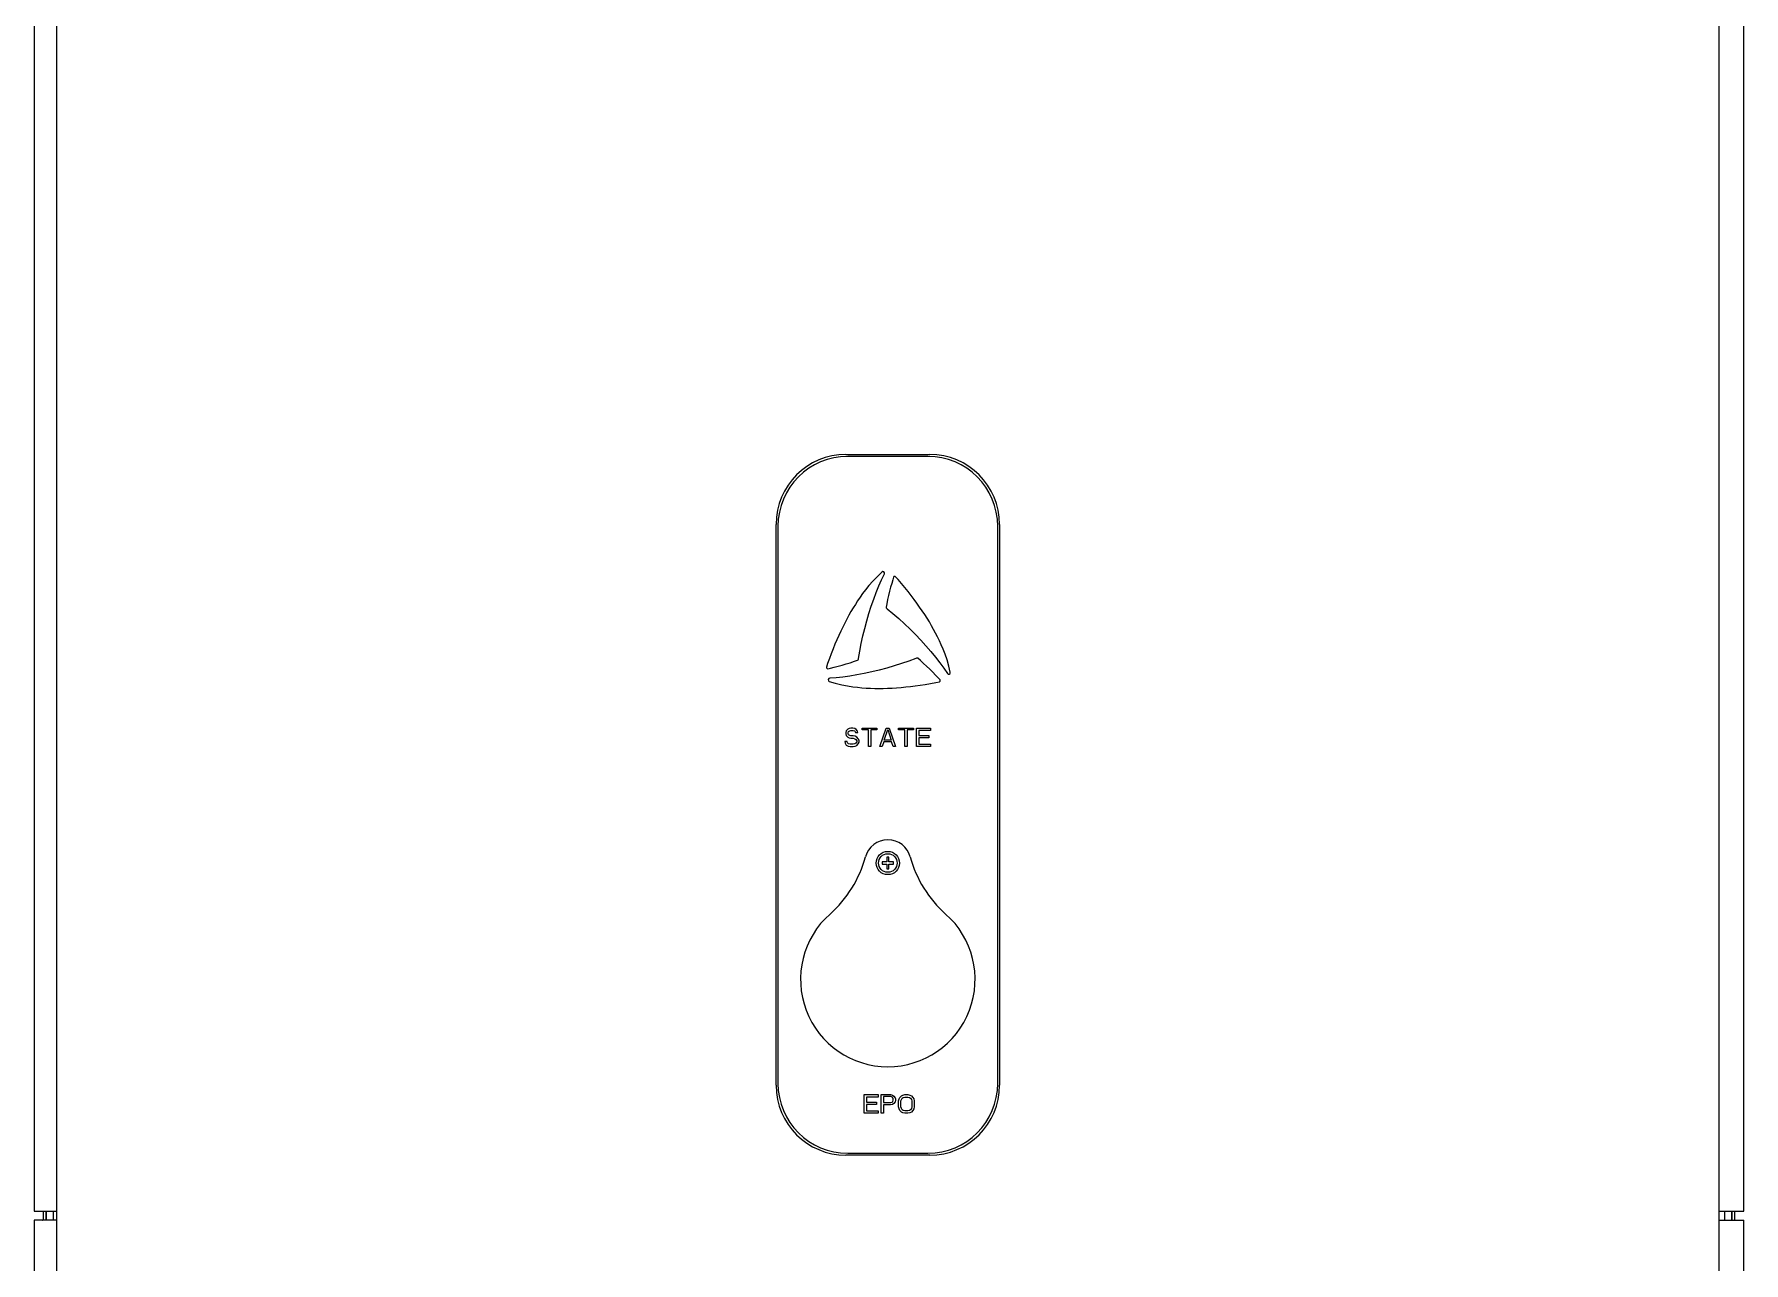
# Model space of a CAD drawing. Header units: millimetres. Extents: x 0 to 87554, y -20854 to 20404.
# Drawn here: x 48970 to 49704, y 16423 to 16951 of the extents above; entities that cross this region are included whole.
import ezdxf

# ---------------------------------------------------------------- set-up
doc = ezdxf.new("R2010")
doc.units = ezdxf.units.MM
doc.layers.get('0').update_dxf_attribs({"lineweight": 15})
for name, color, linetype in [('2401-01089_0', 7, 'Continuous'), ('4208-10637_0', 7, 'Continuous'), ('4208-10658_0', 7, 'Continuous'), ('4212-KH011_041_0', 7, 'Continuous'), ('4212-KH012_041_0', 7, 'Continuous'), ('4215-12653_3_0', 7, 'Continuous'), ('4215-12655_1_0', 7, 'Continuous'), ('4215-12661_1_0', 7, 'Continuous')]:
    doc.layers.add(name, color=color, linetype=linetype)

# ---------------------------------------------------------------- blocks, each defined once
blk = doc.blocks.new('e4tggg')
at = {"layer": '2401-01089_0', "color": 87, "linetype": 'Continuous'}
for p, q in [((186.81, -562.7), (186.81, -563.7)), ((188.81, -562.7), (186.81, -562.7)), ((186.81, -563.7), (188.81, -563.7)), ((188.81, -560.7), (188.81, -562.7)), ((189.81, -560.7), (188.81, -560.7)), ((188.81, -563.7), (188.81, -565.7)), ((189.81, -562.7), (189.81, -560.7)), ((191.81, -562.7), (189.81, -562.7)), ((189.81, -565.7), (189.81, -563.7)), ((189.81, -563.7), (191.81, -563.7)), ((191.81, -563.7), (191.81, -562.7)), ((188.81, -565.7), (189.81, -565.7))]:
    blk.add_line(p, q, dxfattribs=at)
for radius in [5, 4]:
    blk.add_circle((189.31, -563.2), radius, dxfattribs=at)
at = {"layer": '4208-10637_0', "color": 87, "linetype": 'Continuous'}
for centre, radius, start, end in [((189.31, -563.2), 10, 15.03298, 164.96702), ((131.36, -547.64), 50, 311.47146, 344.96702), ((247.26, -547.64), 50, 195.03298, 228.52854), ((189.31, -613.2), 37.5, 131.47146, 48.52854)]:
    blk.add_arc(centre, radius, start, end, dxfattribs=at)
at = {"layer": '4208-10658_0', "color": 87, "linetype": 'Continuous'}
for p, q in [((206.51, -388.5), (172.11, -388.5)), ((142.11, -418.5), (142.11, -657.9)), ((236.51, -657.9), (236.51, -418.5)), ((184.8, -440.04), (182.82, -442.08)), ((186.77, -438.2), (184.8, -440.04)), ((186.65, -441.5), (187.84, -439.02)), ((191.81, -440.37), (191.44, -441.5)), ((193.7, -441.4), (192.66, -440.2)), ((178.48, -447.43), (177.38, -448.99)), ((179.7, -445.8), (178.48, -447.43)), ((181.11, -444.03), (179.7, -445.8)), ((182.82, -442.08), (181.11, -444.03)), ((183.25, -449.84), (184.35, -446.92)), ((184.35, -446.92), (185.49, -444.12)), ((185.49, -444.12), (186.65, -441.5)), ((190.05, -446.48), (189.61, -448.27)), ((190.5, -444.74), (190.05, -446.48)), ((190.98, -443.05), (190.5, -444.74)), ((191.44, -441.5), (190.98, -443.05)), ((195.19, -443.15), (193.7, -441.4)), ((196.62, -444.88), (195.19, -443.15)), ((198, -446.59), (196.62, -444.88)), ((199.32, -448.28), (198, -446.59)), ((173.46, -455.19), (172.55, -456.79)), ((174.39, -453.62), (173.46, -455.19)), ((175.35, -452.07), (174.39, -453.62)), ((176.35, -450.53), (175.35, -452.07)), ((177.38, -448.99), (176.35, -450.53)), ((181.17, -456.04), (182.18, -452.91)), ((182.18, -452.91), (183.25, -449.84)), ((188.82, -451.85), (188.54, -453.29)), ((188.72, -453.78), (189.04, -454.03)), ((189.2, -450.05), (188.82, -451.85)), ((189.04, -454.03), (191.5, -456.05)), ((189.61, -448.27), (189.2, -450.05)), ((200.59, -449.95), (199.32, -448.28)), ((201.8, -451.6), (200.59, -449.95)), ((202.97, -453.23), (201.8, -451.6)), ((204.08, -454.85), (202.97, -453.23)), ((205.15, -456.46), (204.08, -454.85)), ((169.92, -461.84), (169.07, -463.61)), ((170.78, -460.11), (169.92, -461.84)), ((171.65, -458.43), (170.78, -460.11)), ((172.55, -456.79), (171.65, -458.43)), ((178.57, -465.67), (179.37, -462.42)), ((179.37, -462.42), (180.23, -459.22)), ((180.23, -459.22), (181.17, -456.04)), ((191.5, -456.05), (194, -458.2)), ((194, -458.2), (196.43, -460.43)), ((196.43, -460.43), (198.85, -462.75)), ((206.16, -458.06), (205.15, -456.46)), ((207.14, -459.65), (206.16, -458.06)), ((208.07, -461.24), (207.14, -459.65)), ((208.96, -462.84), (208.07, -461.24)), ((166.61, -469.25), (165.81, -471.24)), ((167.42, -467.32), (166.61, -469.25)), ((168.24, -465.44), (167.42, -467.32)), ((169.07, -463.61), (168.24, -465.44)), ((177.24, -472.13), (177.86, -468.9)), ((177.86, -468.9), (178.57, -465.67)), ((198.85, -462.75), (201.19, -465.09)), ((201.19, -465.09), (203.47, -467.49)), ((203.47, -467.49), (205.68, -469.93)), ((205.68, -469.93), (207.81, -472.4)), ((209.82, -464.44), (208.96, -462.84)), ((210.66, -466.07), (209.82, -464.44)), ((211.48, -467.74), (210.66, -466.07)), ((212.28, -469.47), (211.48, -467.74)), ((213.08, -471.34), (212.28, -469.47)), ((164.23, -475.39), (163.46, -477.55)), ((165.02, -473.28), (164.23, -475.39)), ((165.81, -471.24), (165.02, -473.28)), ((171.45, -477.66), (173.2, -477.13)), ((173.2, -477.13), (174.96, -476.55)), ((174.96, -476.55), (176.34, -476.07)), ((176.67, -475.67), (176.73, -475.28)), ((176.73, -475.28), (177.24, -472.13)), ((198.3, -476.44), (195.19, -477.52)), ((201.28, -475.31), (198.3, -476.44)), ((201.66, -475.16), (201.28, -475.31)), ((203.28, -476.21), (202.17, -475.25)), ((204.65, -477.44), (203.28, -476.21)), ((207.81, -472.4), (209.78, -474.8)), ((209.78, -474.8), (211.64, -477.2)), ((211.64, -477.2), (213.33, -479.51)), ((213.9, -473.45), (213.08, -471.34)), ((214.74, -475.91), (213.9, -473.45)), ((215.52, -478.64), (214.74, -475.91)), ((163.46, -477.55), (162.94, -479.05)), ((163.52, -479.71), (164.67, -479.46)), ((167.07, -483.61), (164.33, -483.82)), ((164.67, -479.46), (166.25, -479.09)), ((166.25, -479.09), (167.95, -478.65)), ((169.92, -483.3), (167.07, -483.61)), ((167.95, -478.65), (169.68, -478.18)), ((169.68, -478.18), (171.45, -477.66)), ((172.92, -482.89), (169.92, -483.3)), ((175.99, -482.38), (172.92, -482.89)), ((179.19, -481.78), (175.99, -482.38)), ((182.41, -481.08), (179.19, -481.78)), ((185.63, -480.3), (182.41, -481.08)), ((188.83, -479.46), (185.63, -480.3)), ((192.05, -478.52), (188.83, -479.46)), ((195.19, -477.52), (192.05, -478.52)), ((205.99, -478.69), (204.65, -477.44)), ((207.32, -479.96), (205.99, -478.69)), ((208.6, -481.22), (207.32, -479.96)), ((209.82, -482.48), (208.6, -481.22)), ((210.93, -483.66), (209.82, -482.48)), ((211.73, -484.54), (210.93, -483.66)), ((213.33, -479.51), (214.88, -481.78)), ((216.13, -481.26), (215.52, -478.64)), ((164.15, -485.16), (166.74, -485.94)), ((166.74, -485.94), (169.49, -486.63)), ((169.49, -486.63), (172.03, -487.14)), ((172.03, -487.14), (174.27, -487.48)), ((174.27, -487.48), (176.29, -487.72)), ((176.29, -487.72), (178.19, -487.89)), ((178.19, -487.89), (180.04, -488.02)), ((180.04, -488.02), (181.87, -488.11)), ((181.87, -488.11), (183.7, -488.16)), ((183.7, -488.16), (185.52, -488.19)), ((185.52, -488.19), (187.37, -488.18)), ((187.37, -488.18), (189.23, -488.13)), ((189.23, -488.13), (191.13, -488.05)), ((191.13, -488.05), (193.05, -487.93)), ((193.05, -487.93), (195.01, -487.77)), ((195.01, -487.77), (197.01, -487.58)), ((197.01, -487.58), (199.04, -487.35)), ((199.04, -487.35), (201.12, -487.09)), ((201.12, -487.09), (203.25, -486.79)), ((203.25, -486.79), (205.41, -486.45)), ((205.41, -486.45), (207.63, -486.08)), ((207.63, -486.08), (209.89, -485.67)), ((209.89, -485.67), (211.45, -485.36)), ((171.44, -506.39), (171.27, -507.07)), ((172.1, -505.71), (171.44, -506.39)), ((172.77, -505.37), (172.1, -505.71)), ((172.27, -507.24), (172.44, -506.73)), ((172.44, -506.73), (172.94, -506.39)), ((173.44, -505.2), (172.77, -505.37)), ((172.94, -506.39), (173.44, -506.22)), ((174.27, -505.2), (173.44, -505.2)), ((173.44, -506.22), (174.44, -506.22)), ((175.1, -505.37), (174.27, -505.2)), ((174.44, -506.22), (174.94, -506.39)), ((174.94, -506.39), (175.27, -506.73)), ((175.77, -505.88), (175.1, -505.37)), ((175.27, -506.73), (175.44, -507.07)), ((176.27, -506.56), (175.77, -505.88)), ((176.44, -507.07), (176.27, -506.56)), ((178.27, -506.05), (178.27, -505.2)), ((178.27, -505.2), (184.6, -505.2)), ((180.94, -506.05), (178.27, -506.05)), ((180.94, -513.2), (180.94, -506.05)), ((181.94, -506.05), (181.94, -513.2)), ((184.6, -506.05), (181.94, -506.05)), ((184.6, -505.2), (184.6, -506.05)), ((185.94, -513.2), (188.6, -505.2)), ((187.77, -510.48), (189.27, -505.88)), ((188.6, -505.2), (189.94, -505.2)), ((189.27, -505.88), (190.77, -510.48)), ((189.94, -505.2), (192.6, -513.2)), ((193.94, -506.05), (193.94, -505.2)), ((193.94, -505.2), (200.27, -505.2)), ((196.6, -506.05), (193.94, -506.05)), ((196.6, -513.2), (196.6, -506.05)), ((197.6, -506.05), (197.6, -513.2)), ((200.27, -506.05), (197.6, -506.05)), ((200.27, -505.2), (200.27, -506.05)), ((201.6, -513.2), (201.6, -505.2)), ((201.6, -505.2), (207.6, -505.2)), ((202.6, -506.22), (202.6, -508.43)), ((207.6, -506.22), (202.6, -506.22)), ((207.6, -505.2), (207.6, -506.22)), ((170.77, -510.99), (170.94, -511.67)), ((171.77, -510.99), (170.77, -510.99)), ((170.94, -511.67), (171.44, -512.52)), ((171.27, -507.07), (171.27, -507.75)), ((171.27, -507.75), (171.44, -508.43)), ((171.44, -508.43), (172.1, -509.11)), ((171.44, -512.52), (172.27, -513.03)), ((171.94, -511.5), (171.77, -510.99)), ((172.44, -512.01), (171.94, -511.5)), ((172.1, -509.11), (172.77, -509.46)), ((172.27, -507.58), (172.27, -507.24)), ((172.44, -508.09), (172.27, -507.58)), ((172.27, -513.03), (173.1, -513.2)), ((172.94, -508.43), (172.44, -508.09)), ((173.1, -512.18), (172.44, -512.01)), ((172.77, -509.46), (173.44, -509.63)), ((173.44, -508.6), (172.94, -508.43)), ((174.44, -512.18), (173.1, -512.18)), ((173.1, -513.2), (174.44, -513.2)), ((174.44, -508.6), (173.44, -508.6)), ((173.44, -509.63), (174.44, -509.63)), ((175.27, -508.77), (174.44, -508.6)), ((174.44, -509.63), (175.1, -509.8)), ((175.1, -512.01), (174.44, -512.18)), ((174.44, -513.2), (175.27, -513.03)), ((175.1, -509.8), (175.6, -510.14)), ((175.6, -511.67), (175.1, -512.01)), ((175.94, -509.11), (175.27, -508.77)), ((175.27, -513.03), (175.94, -512.69)), ((175.44, -507.07), (176.44, -507.07)), ((175.6, -510.14), (175.94, -510.65)), ((175.94, -511.16), (175.6, -511.67)), ((176.6, -509.8), (175.94, -509.11)), ((175.94, -510.65), (175.94, -511.16)), ((175.94, -512.69), (176.6, -512.01)), ((176.94, -510.48), (176.6, -509.8)), ((176.6, -512.01), (176.94, -511.33)), ((176.94, -511.33), (176.94, -510.48)), ((181.94, -513.2), (180.94, -513.2)), ((186.94, -513.2), (185.94, -513.2)), ((187.6, -511.16), (186.94, -513.2)), ((190.94, -511.16), (187.6, -511.16)), ((190.77, -510.48), (187.77, -510.48)), ((191.6, -513.2), (190.94, -511.16)), ((192.6, -513.2), (191.6, -513.2)), ((197.6, -513.2), (196.6, -513.2)), ((207.6, -513.2), (201.6, -513.2)), ((202.6, -508.43), (206.94, -508.43)), ((202.6, -509.46), (202.6, -512.18)), ((206.94, -509.46), (202.6, -509.46)), ((202.6, -512.18), (207.6, -512.18)), ((206.94, -508.43), (206.94, -509.46)), ((207.6, -512.18), (207.6, -513.2)), ((179.11, -670.7), (179.11, -662.7)), ((179.11, -662.7), (185.11, -662.7)), ((180.11, -663.72), (180.11, -665.93)), ((185.11, -663.72), (180.11, -663.72)), ((180.11, -665.93), (184.44, -665.93)), ((180.11, -666.96), (180.11, -669.68)), ((184.44, -666.96), (180.11, -666.96)), ((184.44, -665.93), (184.44, -666.96)), ((185.11, -662.7), (185.11, -663.72)), ((186.44, -670.7), (186.44, -662.7)), ((186.44, -662.7), (190.44, -662.7)), ((187.44, -663.55), (187.44, -666.1)), ((190.61, -663.55), (187.44, -663.55)), ((187.44, -666.1), (190.61, -666.1)), ((187.44, -667.13), (187.44, -670.7)), ((190.44, -667.13), (187.44, -667.13)), ((190.44, -662.7), (191.28, -662.87)), ((191.28, -666.96), (190.44, -667.13)), ((191.11, -663.72), (190.61, -663.55)), ((190.61, -666.1), (191.11, -665.93)), ((191.44, -664.06), (191.11, -663.72)), ((191.11, -665.93), (191.44, -665.59)), ((191.28, -662.87), (191.94, -663.38)), ((191.94, -666.44), (191.28, -666.96)), ((191.61, -664.57), (191.44, -664.06)), ((191.44, -665.59), (191.61, -665.08)), ((191.61, -665.08), (191.61, -664.57)), ((191.94, -663.38), (192.44, -664.06)), ((192.44, -665.76), (191.94, -666.44)), ((192.44, -664.06), (192.61, -664.57)), ((192.61, -665.25), (192.44, -665.76)), ((192.61, -664.57), (192.61, -665.25)), ((193.94, -665.42), (194.11, -664.57)), ((193.94, -667.98), (193.94, -665.42)), ((194.11, -668.83), (193.94, -667.98)), ((194.11, -664.57), (194.44, -663.89)), ((194.44, -663.89), (195.11, -663.21)), ((194.94, -665.42), (195.11, -664.74)), ((194.94, -667.98), (194.94, -665.42)), ((195.11, -668.66), (194.94, -667.98)), ((195.11, -663.21), (195.78, -662.87)), ((195.11, -664.74), (195.44, -664.23)), ((195.44, -664.23), (195.94, -663.89)), ((195.78, -662.87), (196.61, -662.7)), ((195.94, -663.89), (196.61, -663.72)), ((196.61, -662.7), (197.94, -662.7)), ((196.61, -663.72), (197.94, -663.72)), ((197.94, -662.7), (198.78, -662.87)), ((197.94, -663.72), (198.61, -663.89)), ((198.61, -663.89), (199.11, -664.23)), ((198.78, -662.87), (199.44, -663.21)), ((199.11, -664.23), (199.44, -664.74)), ((199.44, -663.21), (200.11, -663.89)), ((199.44, -664.74), (199.61, -665.42)), ((199.61, -667.98), (199.44, -668.66)), ((199.61, -665.42), (199.61, -667.98)), ((200.11, -663.89), (200.44, -664.57)), ((200.44, -664.57), (200.61, -665.42)), ((200.61, -667.98), (200.44, -668.83)), ((200.61, -665.42), (200.61, -667.98)), ((185.11, -670.7), (179.11, -670.7)), ((180.11, -669.68), (185.11, -669.68)), ((185.11, -669.68), (185.11, -670.7)), ((187.44, -670.7), (186.44, -670.7)), ((194.44, -669.51), (194.11, -668.83)), ((195.11, -670.19), (194.44, -669.51)), ((195.44, -669.17), (195.11, -668.66)), ((195.78, -670.53), (195.11, -670.19)), ((195.94, -669.51), (195.44, -669.17)), ((196.61, -670.7), (195.78, -670.53)), ((196.61, -669.68), (195.94, -669.51)), ((197.94, -669.68), (196.61, -669.68)), ((197.94, -670.7), (196.61, -670.7)), ((198.61, -669.51), (197.94, -669.68)), ((198.78, -670.53), (197.94, -670.7)), ((199.11, -669.17), (198.61, -669.51)), ((199.44, -670.19), (198.78, -670.53)), ((199.44, -668.66), (199.11, -669.17)), ((200.11, -669.51), (199.44, -670.19)), ((200.44, -668.83), (200.11, -669.51)), ((172.11, -687.9), (206.51, -687.9))]:
    blk.add_line(p, q, dxfattribs=at)
for centre, radius, start, end in [((172.11, -418.5), 30, 90, 180), ((206.51, -418.5), 30, 0, 90), ((187.23, -438.71), 0.689, 333.28431, 132.00134), ((192.28, -440.53), 0.5, 40.99502, 162.07307), ((189.03, -453.39), 0.5, 169.13213, 231.63867), ((176.18, -475.6), 0.5, 289.13213, 351.63867), ((201.84, -475.63), 0.5, 49.13213, 111.63867), ((163.41, -479.22), 0.5, 160.99502, 282.07307), ((164.37, -484.5), 0.689, 93.28431, 252.00134), ((211.35, -484.87), 0.5, 280.99502, 42.07307), ((215.46, -481.41), 0.689, 213.28431, 12.00134), ((172.11, -657.9), 30, 180, 270), ((206.51, -657.9), 30, 270, 0)]:
    blk.add_arc(centre, radius, start, end, dxfattribs=at)
at = {"layer": '4212-KH011_041_0', "color": 87, "linetype": 'Continuous'}
for p, q in [((-172.19, -712.7), (-172.19, -716.7)), ((-169.19, -712.7), (-169.19, -716.7))]:
    blk.add_line(p, q, dxfattribs=at)
at = {"layer": '4212-KH012_041_0', "color": 87, "linetype": 'Continuous'}
for p, q in [((548.81, -716.7), (548.81, -712.7)), ((551.81, -716.7), (551.81, -712.7))]:
    blk.add_line(p, q, dxfattribs=at)
at = {"layer": '4215-12653_3_0', "color": 87, "linetype": 'Continuous'}
for p, q in [((-177.39, -716.7), (-177.39, -1712.2)), ((-167.69, -716.7), (-177.39, -716.7)), ((-173.59, -712.7), (-173.59, -716.5)), ((-172.39, -712.7), (-172.39, -716.5)), ((546.31, -716.7), (557.01, -716.7)), ((552.01, -716.5), (552.01, -712.7)), ((553.21, -716.5), (553.21, -712.7)), ((557.01, -1712.2), (557.01, -716.7))]:
    blk.add_line(p, q, dxfattribs=at)
for centre, radius, start, end in [((-173.79, -716.5), 0.2, 270, 0), ((-173.79, -716.5), 1.4, 351.77795, 0), ((553.41, -716.5), 1.4, 180, 188.22205), ((553.41, -716.5), 0.2, 180, 270)]:
    blk.add_arc(centre, radius, start, end, dxfattribs=at)
at = {"layer": '4215-12655_1_0', "color": 87, "linetype": 'Continuous'}
for p, q in [((-177.39, 299.4), (-177.39, -712.7)), ((557.01, -712.7), (557.01, 299.4)), ((-177.39, -712.7), (-167.69, -712.7)), ((546.31, -712.7), (557.01, -712.7))]:
    blk.add_line(p, q, dxfattribs=at)
at = {"layer": '4215-12661_1_0', "color": 87, "linetype": 'Continuous'}
for p, q in [((-167.69, -1712.2), (-167.69, 300.8)), ((546.31, 300.8), (546.31, -1712.2)), ((171.31, -387.7), (207.31, -387.7)), ((141.31, -658.7), (141.31, -417.7)), ((237.31, -417.7), (237.31, -658.7)), ((207.31, -688.7), (171.31, -688.7))]:
    blk.add_line(p, q, dxfattribs=at)
for centre, start, end in [((171.31, -417.7), 90, 180), ((207.31, -417.7), 0, 90), ((171.31, -658.7), 180, 270), ((207.31, -658.7), 270, 0)]:
    blk.add_arc(centre, 30, start, end, dxfattribs=at)

msp = doc.modelspace()

# ---------------------------------------------------------------- block references
at = {"lineweight": -3}
msp.add_blockref('e4tggg', (49147.147, 17158.127, 19235.731), dxfattribs=at)

doc.saveas('drawing.dxf')
